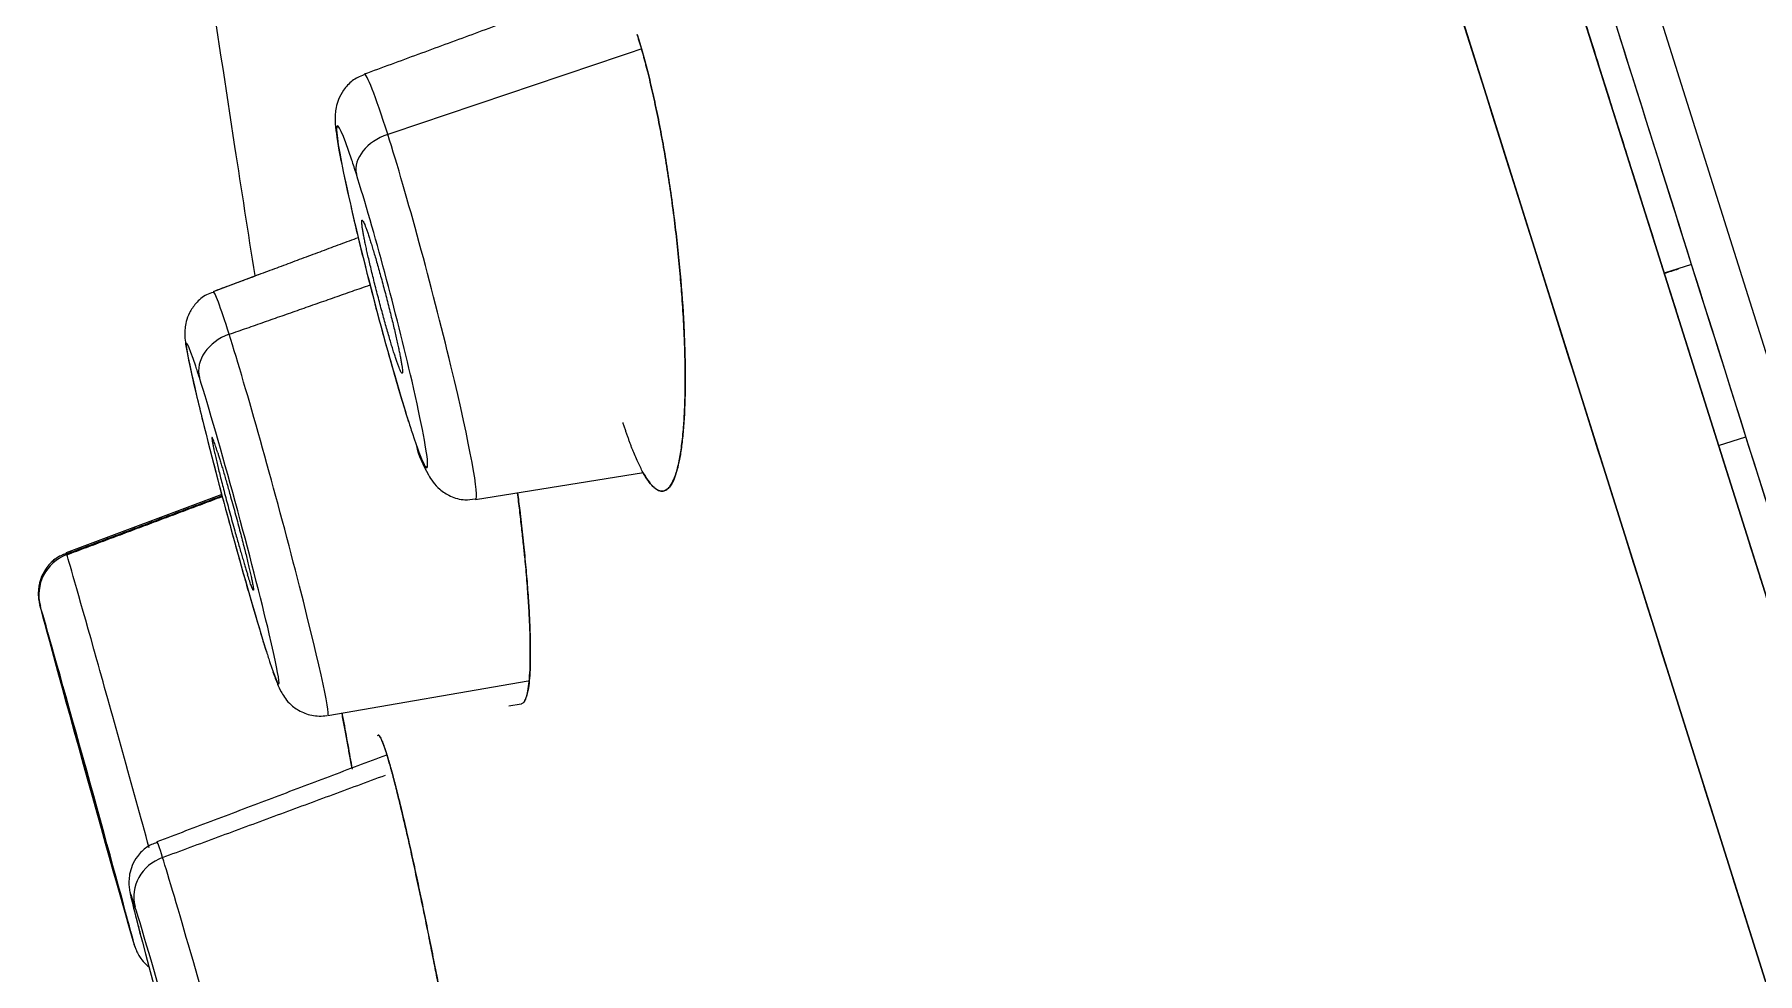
# Model space of a CAD drawing. Extents: x 5217 to 6345, y 0 to 827.
# Drawn here: x 5953.86 to 5965.83, y 521.38 to 527.9 of the extents above; entities that cross this region are included whole.
import ezdxf

# ---------------------------------------------------------------- set-up
doc = ezdxf.new("R2010")
doc.units = 0
doc.header["$LTSCALE"] = 30
doc.header["$MEASUREMENT"] = 0
doc.linetypes.add('HIDDEN2', pattern=[4.7625, 3.175, -1.5875])
doc.layers.add('1', color=7, linetype='CONTINUOUS')
doc.layers.add('2', color=1, linetype='HIDDEN2')

msp = doc.modelspace()

# ---------------------------------------------------------------- linework, layer by layer
at = {"layer": '1', "color": 7, "linetype": 'Continuous', "lineweight": 18}
for p, q in [((5955.778, 553.388), (5973.709, 496.519)), ((5973.709, 496.519), (5955.778, 553.388)), ((5974.638, 496.259), (5957.721, 549.911)), ((5957.722, 549.909), (5991.141, 443.918)), ((5955.417, 526.228), (5955.105, 526.112)), ((5965.375, 526.3), (5965.185, 526.24)), ((5965.375, 526.3), (5965.185, 526.24)), ((5965.562, 525.044), (5965.752, 525.104)), ((5965.562, 525.044), (5965.752, 525.104)), ((5956.926, 524.669), (5958.093, 524.856)), ((5955.164, 524.703), (5954.084, 524.298)), ((5954.087, 524.289), (5954.084, 524.298)), ((5955.9, 523.168), (5957.292, 523.409)), ((5957.159, 523.234), (5957.244, 523.248))]:
    msp.add_line(p, q, dxfattribs=at)
at = {"layer": '1', "color": 7, "linetype": 'Continuous', "lineweight": 13}
for centre, major_axis, ratio, start_param, end_param in [((5956.54, 526.146), (-0.387, 1.477), 0.049325, 5.499007, 6.287497), ((5956.278, 526.077), (0.311, -1.188), 0.049325, 2.484054, 5.499007), ((5956.389, 527.005), (0.286, 0.09), 0.707107, 1.597633, 3.07178), ((5956.54, 526.146), (-0.387, 1.477), 0.049325, 3.136818, 5.499007), ((5955.503, 524.64), (0.398, -1.472), 0.03186, 2.487756, 3.142721), ((5955.298, 525.593), (-0.286, -0.09), 0.793353, 4.752212, 6.230825), ((5955.503, 524.64), (-0.398, 1.472), 0.03186, 3.138655, 5.629349), ((5955.24, 524.569), (0.32, -1.184), 0.03186, 2.487756, 2.610532), ((5956.278, 526.077), (-0.311, 1.188), 0.049325, 2.484054, 4.182933), ((5954.193, 524.007), (-0.286, -0.09), 0.991445, 4.765591, 6.248279), ((5954.492, 522.829), (-0.408, 1.469), 0.004555, 6.152364, 6.283667), ((5954.492, 522.829), (-0.408, 1.469), 0.004555, 4.304617, 6.152364), ((5955.24, 524.569), (0.32, -1.184), 0.03186, 5.752124, 7.062527), ((5955.125, 520.823), (-0.411, 1.468), 0.013355, 5.890702, 6.278977), ((5954.851, 521.922), (0.286, 0.09), 0.92388, 1.623998, 3.106686), ((5955.125, 520.823), (-0.411, 1.468), 0.013355, 3.140444, 5.890702), ((5954.228, 522.756), (-0.328, 1.181), 0.004555, 3.146321, 3.771203), ((5954.228, 522.756), (-0.328, 1.181), 0.004555, 3.010772, 3.146321)]:
    msp.add_ellipse(centre, major_axis=major_axis, ratio=ratio, start_param=start_param, end_param=end_param, dxfattribs=at)
at = {"layer": '1', "color": 7, "linetype": 'Continuous', "lineweight": 18}
for centre, major_axis, ratio, start_param, end_param in [((5956.278, 526.077), (0.311, -1.188), 0.049325, 2.357414, 2.484054), ((5956.278, 526.077), (-0.311, 1.188), 0.049325, 4.182933, 5.499007), ((5955.24, 524.569), (0.32, -1.184), 0.03186, 2.610532, 5.629349), ((5955.24, 524.569), (0.32, -1.184), 0.03186, 0.779341, 2.487756), ((5956.278, 526.077), (-0.311, 1.188), 0.049325, 2.357414, 2.484054), ((5954.228, 522.756), (-0.328, 1.181), 0.004555, 0.004729, 3.010772), ((5954.228, 522.756), (-0.328, 1.181), 0.004555, 6.152364, 6.287914), ((5954.228, 522.756), (-0.328, 1.181), 0.004555, 3.771202, 6.152364), ((5955.24, 524.569), (0.32, -1.184), 0.03186, 5.629349, 5.752124), ((5954.861, 520.749), (-0.331, 1.18), 0.013355, 6.026251, 9.032294), ((5954.861, 520.749), (-0.331, 1.18), 0.013355, 5.890702, 6.026251), ((5954.861, 520.749), (-0.331, 1.18), 0.013355, 3.716675, 5.890702), ((5954.842, 521.665), (0.286, 0.09), 0.991445, 3.106686, 3.175468)]:
    msp.add_ellipse(centre, major_axis=major_axis, ratio=ratio, start_param=start_param, end_param=end_param, dxfattribs=at)
for points, weights, knots in [([(5973.709, 496.519), (5955.778, 553.388), (5955.778, 553.388), (5955.778, 553.388)], [1, 0.707106781187, 0.999979307548, 0.99995861802], [0, 0, 0, 0.999929, 1, 1, 1]), ([(5973.709, 496.519), (5955.778, 553.388), (5955.778, 553.388), (5955.778, 553.388)], [1, 0.707106781187, 0.999979307866, 0.999958618656], [0, 0, 0, 0.999929, 1, 1, 1]), ([(5956.358, 525.695), (5956.241, 526.066), (5956.161, 526.448), (5956.081, 526.829), (5956.198, 526.459)], [1, 0.707106781187, 1, 0.707106781187, 1], [0, 0, 0, 0.5, 0.5, 1, 1, 1]), ([(5956.198, 526.459), (5956.315, 526.088), (5956.395, 525.706), (5956.475, 525.325), (5956.358, 525.695)], [1, 0.707106781187, 1, 0.707106781187, 1], [0, 0, 0, 0.5, 0.5, 1, 1, 1]), ([(5955.136, 524.993), (5955.036, 525.313), (5955.139, 524.888), (5955.243, 524.464), (5955.344, 524.145)], [1, 0.707106781189, 1, 0.707106781189, 1], [0, 0, 0, 0.5, 0.5, 1, 1, 1]), ([(5955.136, 524.993), (5955.237, 524.674), (5955.341, 524.25), (5955.444, 523.825), (5955.344, 524.145)], [1, 0.707106781175, 1, 0.707106781175, 1], [0, 0, 0, 0.5, 0.5, 1, 1, 1]), ([(5954.387, 522.183), (5954.364, 522.257), (5954.205, 522.831), (5954.046, 523.404), (5954.07, 523.329)], [1, 0.707106781186, 1, 0.707106781186, 1], [0, 0, 0, 0.5, 0.5, 1, 1, 1]), ([(5954.07, 523.329), (5954.093, 523.254), (5954.252, 522.681), (5954.411, 522.108), (5954.387, 522.183)], [1, 0.707106781187, 1, 0.707106781187, 1], [0, 0, 0, 0.5, 0.5, 1, 1, 1])]:
    msp.add_rational_spline(points, weights, degree=2, knots=knots, dxfattribs=at)
for points, degree, knots in [([(5956.667, 553.255), (5956.667, 553.254), (5956.73, 553.053), (5956.799, 552.837), (5956.939, 552.39), (5957.084, 551.93), (5957.305, 551.23), (5957.532, 550.512), (5957.836, 549.547), (5958.146, 548.563), (5958.535, 547.33), (5958.93, 546.077), (5959.402, 544.58), (5959.879, 543.066), (5960.43, 541.318), (5960.985, 539.558), (5961.609, 537.578), (5962.234, 535.596), (5962.922, 533.414), (5963.608, 531.24), (5964.349, 528.89), (5965.083, 526.56), (5965.865, 524.081), (5966.636, 521.635), (5967.446, 519.068), (5968.24, 516.548), (5969.065, 513.934), (5969.87, 511.38), (5970.696, 508.759), (5971.5, 506.21), (5972.317, 503.619), (5973.109, 501.107), (5973.906, 498.578), (5974.695, 496.078), (5975.482, 493.579), (5976.3, 490.987), (5977.11, 488.418), (5977.944, 485.772), (5978.763, 483.175), (5979.603, 480.51), (5980.419, 477.921), (5981.253, 475.277), (5982.054, 472.737), (5982.868, 470.156), (5983.639, 467.709), (5984.419, 465.235), (5985.148, 462.924), (5985.881, 460.598), (5986.555, 458.462), (5987.229, 456.325), (5987.836, 454.4), (5988.44, 452.484), (5988.971, 450.799), (5989.497, 449.131), (5989.946, 447.707), (5990.388, 446.305), (5990.751, 445.154), (5990.958, 444.497), (5991.138, 443.926)], 2, [0, 0, 0, 0.033713, 0.033713, 0.068746, 0.068746, 0.10378, 0.10378, 0.138813, 0.138813, 0.173846, 0.173846, 0.208879, 0.208879, 0.243913, 0.243913, 0.278946, 0.278946, 0.313979, 0.313979, 0.349012, 0.349012, 0.384046, 0.384046, 0.419079, 0.419079, 0.454112, 0.454112, 0.489145, 0.489145, 0.524179, 0.524179, 0.559212, 0.559212, 0.594245, 0.594245, 0.629278, 0.629278, 0.664312, 0.664312, 0.699345, 0.699345, 0.734378, 0.734378, 0.769411, 0.769411, 0.804444, 0.804444, 0.839478, 0.839478, 0.874511, 0.874511, 0.909544, 0.909544, 0.944577, 0.944577, 0.979611, 0.979611, 1, 1, 1]), ([(5958.517, 547.388), (5958.621, 547.058), (5958.73, 546.71), (5959.154, 545.366), (5959.658, 543.769), (5960.166, 542.155), (5960.751, 540.301), (5961.339, 538.438), (5962.654, 534.265), (5963.376, 531.977), (5964.093, 529.702), (5964.865, 527.253), (5965.629, 524.83), (5966.439, 522.261), (5967.236, 519.732), (5968.07, 517.088), (5968.887, 514.498), (5969.73, 511.822), (5970.553, 509.213), (5971.394, 506.546), (5972.21, 503.958), (5973.036, 501.337), (5973.836, 498.802), (5974.638, 496.259)], 2, [0, 0, 0, 0.023307, 0.023307, 0.112098, 0.112098, 0.200888, 0.200888, 0.289678, 0.378468, 0.378468, 0.467259, 0.467259, 0.556049, 0.556049, 0.644839, 0.644839, 0.733629, 0.733629, 0.82242, 0.82242, 0.91121, 0.91121, 1, 1, 1]), ([(5955.066, 528.361), (5955.127, 527.947), (5955.235, 527.235), (5955.346, 526.523), (5955.393, 526.225)], 3, [0, 0, 0, 0, 0.581025, 1, 1, 1, 1]), ([(5955.066, 528.361), (5955.127, 527.947), (5955.235, 527.235), (5955.346, 526.523), (5955.393, 526.225)], 3, [0, 0, 0, 0, 0.581025, 1, 1, 1, 1]), ([(5958.05, 527.899), (5958.052, 527.894), (5958.055, 527.884), (5958.059, 527.869), (5958.064, 527.854), (5958.069, 527.838), (5958.073, 527.823), (5958.078, 527.807), (5958.083, 527.791), (5958.087, 527.775), (5958.092, 527.758), (5958.096, 527.742), (5958.101, 527.725), (5958.105, 527.708), (5958.11, 527.691), (5958.114, 527.673), (5958.119, 527.656), (5958.128, 527.62), (5958.141, 527.565), (5958.159, 527.489), (5958.176, 527.41), (5958.199, 527.301), (5958.226, 527.159), (5958.256, 526.981), (5958.284, 526.797), (5958.317, 526.548), (5958.351, 526.237), (5958.372, 525.939), (5958.381, 525.717), (5958.384, 525.558), (5958.383, 525.408), (5958.379, 525.271), (5958.371, 525.148), (5958.359, 525.04), (5958.345, 524.946), (5958.327, 524.87), (5958.307, 524.809), (5958.284, 524.765), (5958.258, 524.737), (5958.23, 524.724), (5958.2, 524.728), (5958.168, 524.748), (5958.134, 524.786), (5958.105, 524.83), (5958.081, 524.874), (5958.063, 524.91), (5958.044, 524.95), (5958.029, 524.986), (5958.018, 525.015), (5958.009, 525.036), (5958.001, 525.058), (5957.993, 525.081), (5957.985, 525.104), (5957.976, 525.128), (5957.968, 525.152), (5957.96, 525.177), (5957.954, 525.195), (5957.952, 525.203)], 3, [0, 0, 0, 0, 0.0038, 0.007598, 0.011397, 0.015196, 0.018995, 0.022796, 0.026598, 0.030403, 0.03421, 0.038021, 0.041836, 0.045655, 0.049479, 0.053308, 0.057143, 0.060985, 0.076604, 0.092186, 0.107763, 0.123373, 0.155624, 0.187764, 0.220124, 0.253032, 0.318385, 0.382531, 0.414546, 0.446795, 0.479364, 0.511427, 0.54319, 0.575185, 0.606273, 0.636982, 0.667082, 0.697123, 0.727373, 0.757745, 0.788434, 0.818707, 0.848865, 0.879215, 0.894315, 0.90939, 0.924476, 0.939614, 0.946357, 0.953083, 0.959796, 0.9665, 0.973198, 0.979894, 0.98659, 0.993291, 1, 1, 1, 1]), ([(5958.093, 524.852), (5958.095, 524.848), (5958.108, 524.825), (5958.133, 524.787), (5958.167, 524.75), (5958.199, 524.728), (5958.229, 524.724), (5958.256, 524.735), (5958.281, 524.761), (5958.305, 524.805), (5958.326, 524.865), (5958.344, 524.943), (5958.36, 525.041), (5958.37, 525.143), (5958.376, 525.224), (5958.378, 525.269), (5958.38, 525.307), (5958.382, 525.354), (5958.383, 525.413), (5958.383, 525.476), (5958.383, 525.525), (5958.383, 525.552), (5958.383, 525.57), (5958.383, 525.598), (5958.382, 525.661), (5958.379, 525.76), (5958.374, 525.873), (5958.368, 525.978), (5958.36, 526.095), (5958.348, 526.243), (5958.331, 526.422), (5958.309, 526.612), (5958.284, 526.8), (5958.256, 526.985), (5958.226, 527.161), (5958.199, 527.302), (5958.176, 527.411), (5958.159, 527.489), (5958.141, 527.565), (5958.127, 527.625), (5958.115, 527.67), (5958.107, 527.701), (5958.099, 527.731), (5958.091, 527.761), (5958.083, 527.79), (5958.075, 527.818), (5958.066, 527.846), (5958.058, 527.873), (5958.053, 527.89), (5958.05, 527.899)], 3, [0, 0, 0, 0, 0.00535, 0.038259, 0.072072, 0.107185, 0.142732, 0.17356, 0.206306, 0.242466, 0.279307, 0.309354, 0.349199, 0.392615, 0.408735, 0.421317, 0.430917, 0.440366, 0.458922, 0.47697, 0.48746, 0.494452, 0.496364, 0.500266, 0.514129, 0.539918, 0.567154, 0.587088, 0.6066, 0.639547, 0.677071, 0.71381, 0.752202, 0.788186, 0.824608, 0.860463, 0.878159, 0.895833, 0.913485, 0.931117, 0.938879, 0.946614, 0.954321, 0.962002, 0.969655, 0.977282, 0.984881, 0.992454, 1, 1, 1, 1]), ([(5958.05, 527.899), (5958.052, 527.894), (5958.055, 527.884), (5958.059, 527.869), (5958.064, 527.854), (5958.069, 527.838), (5958.073, 527.823), (5958.078, 527.807), (5958.083, 527.791), (5958.087, 527.775), (5958.092, 527.758), (5958.096, 527.742), (5958.101, 527.725), (5958.105, 527.708), (5958.11, 527.691), (5958.114, 527.673), (5958.119, 527.656), (5958.128, 527.62), (5958.141, 527.565), (5958.159, 527.489), (5958.176, 527.41), (5958.199, 527.301), (5958.226, 527.159), (5958.256, 526.981), (5958.284, 526.797), (5958.317, 526.548), (5958.351, 526.237), (5958.372, 525.939), (5958.381, 525.717), (5958.384, 525.558), (5958.383, 525.408), (5958.379, 525.271), (5958.371, 525.148), (5958.359, 525.04), (5958.345, 524.946), (5958.327, 524.87), (5958.307, 524.809), (5958.286, 524.768), (5958.27, 524.75), (5958.263, 524.744)], 3, [0, 0, 0, 0, 0.005267, 0.010534, 0.015799, 0.021065, 0.026332, 0.031601, 0.036872, 0.042147, 0.047425, 0.052708, 0.057996, 0.06329, 0.068591, 0.073899, 0.079216, 0.084541, 0.106195, 0.127794, 0.149389, 0.171028, 0.215738, 0.260292, 0.305152, 0.350772, 0.441369, 0.530292, 0.574673, 0.619379, 0.664528, 0.708977, 0.753009, 0.797362, 0.840459, 0.88303, 0.924756, 0.966402, 1, 1, 1, 1]), ([(5958.093, 524.852), (5958.095, 524.848), (5958.108, 524.825), (5958.133, 524.787), (5958.167, 524.75), (5958.199, 524.728), (5958.229, 524.724), (5958.256, 524.735), (5958.281, 524.761), (5958.305, 524.805), (5958.326, 524.865), (5958.344, 524.943), (5958.36, 525.041), (5958.37, 525.143), (5958.376, 525.224), (5958.378, 525.269), (5958.38, 525.307), (5958.382, 525.354), (5958.383, 525.413), (5958.383, 525.476), (5958.383, 525.525), (5958.383, 525.552), (5958.383, 525.57), (5958.383, 525.598), (5958.382, 525.661), (5958.379, 525.76), (5958.374, 525.873), (5958.368, 525.978), (5958.36, 526.095), (5958.348, 526.243), (5958.331, 526.422), (5958.309, 526.612), (5958.284, 526.8), (5958.256, 526.985), (5958.226, 527.161), (5958.199, 527.302), (5958.176, 527.411), (5958.159, 527.489), (5958.141, 527.565), (5958.127, 527.625), (5958.115, 527.67), (5958.107, 527.701), (5958.099, 527.731), (5958.091, 527.761), (5958.083, 527.79), (5958.075, 527.818), (5958.066, 527.846), (5958.058, 527.873), (5958.053, 527.89), (5958.05, 527.899)], 3, [0, 0, 0, 0, 0.00535, 0.038259, 0.072072, 0.107185, 0.142732, 0.17356, 0.206306, 0.242466, 0.279307, 0.309354, 0.349199, 0.392615, 0.408735, 0.421317, 0.430917, 0.440366, 0.458922, 0.47697, 0.48746, 0.494452, 0.496364, 0.500266, 0.514129, 0.539918, 0.567154, 0.587088, 0.6066, 0.639547, 0.677071, 0.71381, 0.752202, 0.788186, 0.824608, 0.860463, 0.878159, 0.895833, 0.913485, 0.931117, 0.938879, 0.946614, 0.954321, 0.962002, 0.969655, 0.977282, 0.984881, 0.992454, 1, 1, 1, 1]), ([(5956.152, 527.618), (5956.122, 527.608), (5956.068, 527.581), (5956.009, 527.517), (5955.973, 527.449), (5955.957, 527.39), (5955.951, 527.34), (5955.951, 527.281), (5955.963, 527.18), (5955.99, 527.022), (5956.031, 526.839), (5956.045, 526.779)], 3, [0, 0, 0, 0, 0.066685, 0.132849, 0.190155, 0.241681, 0.292038, 0.359898, 0.514241, 0.852703, 1, 1, 1, 1]), ([(5956.045, 526.779), (5956.061, 526.705), (5956.107, 526.5), (5956.211, 526.085), (5956.335, 525.63), (5956.417, 525.349), (5956.456, 525.226), (5956.46, 525.211)], 3, [0, 0, 0, 0, 0.165835, 0.437067, 0.704927, 0.962482, 1, 1, 1, 1]), ([(5955.104, 526.107), (5955.088, 526.103), (5955.043, 526.087), (5954.985, 526.036), (5954.939, 525.969), (5954.916, 525.907), (5954.908, 525.856), (5954.907, 525.817), (5954.909, 525.777), (5954.92, 525.7), (5954.956, 525.526), (5955.022, 525.252), (5955.065, 525.08), (5955.072, 525.055)], 3, [0, 0, 0, 0, 0.028727, 0.086165, 0.133733, 0.17484, 0.209877, 0.241763, 0.283028, 0.369323, 0.652166, 0.949482, 1, 1, 1, 1]), ([(5956.517, 525.042), (5956.529, 524.978), (5956.569, 524.889), (5956.625, 524.795), (5956.677, 524.736), (5956.753, 524.687), (5956.842, 524.661), (5956.9, 524.668), (5956.924, 524.673)], 3, [0, 0, 0, 0, 0.498754, 0.615342, 0.707796, 0.808839, 0.922958, 1, 1, 1, 1]), ([(5955.108, 524.915), (5955.127, 524.841), (5955.187, 524.614), (5955.292, 524.227), (5955.399, 523.855), (5955.454, 523.676), (5955.474, 523.611)], 3, [0, 0, 0, 0, 0.15962, 0.473233, 0.786318, 1, 1, 1, 1]), ([(5958.194, 524.733), (5958.186, 524.737), (5958.166, 524.75), (5958.134, 524.786), (5958.109, 524.824), (5958.095, 524.849), (5958.093, 524.852)], 3, [0, 0, 0, 0, 0.279585, 0.610593, 0.943709, 1, 1, 1, 1]), ([(5957.219, 524.714), (5957.224, 524.674), (5957.237, 524.575), (5957.254, 524.421), (5957.271, 524.254), (5957.285, 524.096), (5957.296, 523.947), (5957.303, 523.811), (5957.307, 523.688), (5957.308, 523.579), (5957.306, 523.485), (5957.301, 523.407), (5957.292, 523.344), (5957.281, 523.296), (5957.269, 523.269), (5957.26, 523.258), (5957.257, 523.255)], 3, [0, 0, 0, 0, 0.052862, 0.130088, 0.207737, 0.286145, 0.363366, 0.439973, 0.517083, 0.592181, 0.666343, 0.739161, 0.81184, 0.885089, 0.958591, 1, 1, 1, 1]), ([(5957.219, 524.714), (5957.224, 524.674), (5957.237, 524.575), (5957.254, 524.421), (5957.271, 524.254), (5957.285, 524.096), (5957.296, 523.947), (5957.303, 523.811), (5957.307, 523.688), (5957.308, 523.579), (5957.306, 523.485), (5957.301, 523.407), (5957.292, 523.344), (5957.281, 523.296), (5957.269, 523.269), (5957.26, 523.258), (5957.257, 523.255)], 3, [0, 0, 0, 0, 0.052862, 0.130088, 0.207737, 0.286145, 0.363366, 0.439973, 0.517083, 0.592181, 0.666343, 0.739161, 0.81184, 0.885089, 0.958591, 1, 1, 1, 1]), ([(5957.244, 523.248), (5957.245, 523.249), (5957.254, 523.251), (5957.266, 523.262), (5957.28, 523.293), (5957.291, 523.338), (5957.3, 523.401), (5957.306, 523.479), (5957.308, 523.574), (5957.307, 523.689), (5957.304, 523.798), (5957.299, 523.888), (5957.296, 523.938), (5957.293, 523.988), (5957.289, 524.04), (5957.284, 524.104), (5957.278, 524.181), (5957.27, 524.264), (5957.26, 524.359), (5957.248, 524.472), (5957.234, 524.591), (5957.224, 524.674), (5957.219, 524.714)], 3, [0, 0, 0, 0, 0.017847, 0.090238, 0.152449, 0.218821, 0.292457, 0.367569, 0.427756, 0.50922, 0.596028, 0.619401, 0.655118, 0.675408, 0.695123, 0.733136, 0.769112, 0.802879, 0.848032, 0.897034, 0.949894, 1, 1, 1, 1]), ([(5957.244, 523.248), (5957.245, 523.249), (5957.254, 523.251), (5957.266, 523.262), (5957.28, 523.293), (5957.291, 523.338), (5957.3, 523.401), (5957.306, 523.479), (5957.308, 523.574), (5957.307, 523.689), (5957.304, 523.798), (5957.299, 523.888), (5957.296, 523.938), (5957.293, 523.988), (5957.289, 524.04), (5957.284, 524.104), (5957.278, 524.181), (5957.27, 524.264), (5957.26, 524.359), (5957.248, 524.472), (5957.234, 524.591), (5957.224, 524.674), (5957.219, 524.714)], 3, [0, 0, 0, 0, 0.017847, 0.090238, 0.152449, 0.218821, 0.292457, 0.367569, 0.427756, 0.50922, 0.596028, 0.619401, 0.655118, 0.675408, 0.695123, 0.733136, 0.769112, 0.802879, 0.848032, 0.897034, 0.949894, 1, 1, 1, 1]), ([(5954.081, 524.291), (5954.056, 524.284), (5954.007, 524.261), (5953.95, 524.203), (5953.912, 524.137), (5953.894, 524.077), (5953.889, 524.027), (5953.89, 523.991), (5953.893, 523.971), (5953.895, 523.959), (5953.897, 523.948), (5953.9, 523.937), (5953.903, 523.926), (5953.905, 523.918)], 3, [0, 0, 0, 0, 0.121187, 0.26494, 0.384469, 0.485417, 0.568006, 0.628581, 0.664011, 0.694179, 0.737624, 0.829648, 1, 1, 1, 1]), ([(5954.083, 524.292), (5954.057, 524.284), (5954.007, 524.261), (5953.95, 524.203), (5953.913, 524.137), (5953.897, 524.09), (5953.894, 524.065), (5953.894, 524.061)], 3, [0, 0, 0, 0, 0.246104, 0.528961, 0.764154, 0.962787, 1, 1, 1, 1]), ([(5955.52, 523.471), (5955.53, 523.441), (5955.549, 523.391), (5955.568, 523.346), (5955.595, 523.299), (5955.635, 523.248), (5955.699, 523.198), (5955.791, 523.163), (5955.858, 523.162), (5955.895, 523.167)], 3, [0, 0, 0, 0, 0.279178, 0.4601, 0.555178, 0.638217, 0.744945, 0.867307, 1, 1, 1, 1]), ([(5956.069, 522.8), (5956.068, 522.807), (5956.063, 522.831), (5956.054, 522.885), (5956.042, 522.951), (5956.03, 523.014), (5956.019, 523.08), (5956.008, 523.136), (5956.001, 523.176), (5956, 523.184)], 3, [0, 0, 0, 0, 0.051708, 0.197033, 0.42705, 0.56329, 0.693011, 0.936101, 1, 1, 1, 1]), ([(5956.069, 522.8), (5956.068, 522.807), (5956.063, 522.831), (5956.054, 522.885), (5956.042, 522.951), (5956.03, 523.014), (5956.019, 523.08), (5956.008, 523.136), (5956.001, 523.176), (5956, 523.184)], 3, [0, 0, 0, 0, 0.051707, 0.197033, 0.42705, 0.56329, 0.693011, 0.936101, 1, 1, 1, 1]), ([(5956, 523.183), (5956.002, 523.169), (5956.016, 523.095), (5956.039, 522.965), (5956.06, 522.851), (5956.07, 522.796)], 3, [0, 0, 0, 0, 0.110509, 0.565431, 1, 1, 1, 1]), ([(5956, 523.183), (5956.002, 523.169), (5956.016, 523.095), (5956.039, 522.965), (5956.06, 522.851), (5956.07, 522.796)], 3, [0, 0, 0, 0, 0.110509, 0.565431, 1, 1, 1, 1]), ([(5956.246, 523.027), (5956.247, 523.029), (5956.249, 523.032), (5956.254, 523.031), (5956.26, 523.026), (5956.266, 523.017), (5956.271, 523.005), (5956.276, 522.995), (5956.28, 522.986), (5956.283, 522.977), (5956.287, 522.967), (5956.291, 522.956), (5956.295, 522.945), (5956.299, 522.932), (5956.304, 522.919), (5956.307, 522.909), (5956.308, 522.905)], 3, [0, 0, 0, 0, 0.115263, 0.225552, 0.335732, 0.44604, 0.556712, 0.606186, 0.655557, 0.704847, 0.754074, 0.803261, 0.852426, 0.901591, 0.950775, 1, 1, 1, 1]), ([(5956.246, 523.027), (5956.247, 523.029), (5956.249, 523.032), (5956.254, 523.031), (5956.26, 523.026), (5956.266, 523.017), (5956.271, 523.005), (5956.276, 522.995), (5956.28, 522.986), (5956.283, 522.977), (5956.287, 522.967), (5956.291, 522.956), (5956.295, 522.945), (5956.299, 522.932), (5956.304, 522.919), (5956.307, 522.909), (5956.308, 522.905)], 3, [0, 0, 0, 0, 0.115263, 0.225552, 0.335732, 0.44604, 0.556712, 0.606186, 0.655557, 0.704847, 0.754074, 0.803261, 0.852426, 0.901591, 0.950775, 1, 1, 1, 1]), ([(5956.308, 522.905), (5956.308, 522.907), (5956.306, 522.913), (5956.303, 522.92), (5956.301, 522.928), (5956.299, 522.935), (5956.296, 522.942), (5956.294, 522.948), (5956.292, 522.955), (5956.289, 522.961), (5956.287, 522.967), (5956.285, 522.973), (5956.283, 522.978), (5956.281, 522.983), (5956.279, 522.988), (5956.277, 522.993), (5956.275, 522.997), (5956.271, 523.006), (5956.266, 523.016), (5956.26, 523.026), (5956.254, 523.031), (5956.251, 523.032), (5956.25, 523.031), (5956.25, 523.031), (5956.25, 523.031)], 3, [0, 0, 0, 0, 0.030356, 0.060768, 0.091236, 0.121761, 0.152341, 0.182978, 0.213671, 0.24442, 0.275226, 0.306087, 0.337005, 0.367979, 0.39901, 0.430096, 0.461239, 0.492437, 0.618215, 0.74401, 0.869822, 0.995652, 0.996999, 1, 1, 1, 1]), ([(5956.308, 522.905), (5956.308, 522.907), (5956.306, 522.913), (5956.303, 522.92), (5956.301, 522.928), (5956.299, 522.935), (5956.296, 522.942), (5956.294, 522.948), (5956.292, 522.955), (5956.289, 522.961), (5956.287, 522.967), (5956.285, 522.973), (5956.283, 522.978), (5956.281, 522.983), (5956.279, 522.988), (5956.277, 522.993), (5956.275, 522.997), (5956.271, 523.006), (5956.266, 523.016), (5956.26, 523.026), (5956.254, 523.031), (5956.251, 523.032), (5956.25, 523.031), (5956.25, 523.031), (5956.25, 523.031)], 3, [0, 0, 0, 0, 0.030356, 0.060768, 0.091236, 0.121761, 0.152341, 0.182978, 0.213671, 0.24442, 0.275226, 0.306087, 0.337005, 0.367979, 0.39901, 0.430096, 0.461239, 0.492437, 0.618215, 0.74401, 0.869822, 0.995652, 0.996999, 1, 1, 1, 1]), ([(5956.308, 522.905), (5956.309, 522.902), (5956.311, 522.897), (5956.313, 522.888), (5956.316, 522.88), (5956.319, 522.871), (5956.321, 522.862), (5956.324, 522.853), (5956.327, 522.844), (5956.329, 522.834), (5956.332, 522.824), (5956.335, 522.814), (5956.338, 522.804), (5956.341, 522.793), (5956.344, 522.783), (5956.347, 522.772), (5956.35, 522.761), (5956.353, 522.749), (5956.359, 522.725), (5956.369, 522.686), (5956.383, 522.631), (5956.398, 522.572), (5956.418, 522.489), (5956.444, 522.378), (5956.477, 522.233), (5956.51, 522.079), (5956.545, 521.917), (5956.579, 521.75), (5956.614, 521.577), (5956.649, 521.401), (5956.683, 521.223), (5956.716, 521.045), (5956.748, 520.868), (5956.779, 520.694), (5956.808, 520.527), (5956.834, 520.368), (5956.858, 520.22), (5956.879, 520.082), (5956.897, 519.957), (5956.912, 519.845), (5956.924, 519.747), (5956.934, 519.663), (5956.94, 519.592), (5956.943, 519.536), (5956.943, 519.496), (5956.939, 519.47), (5956.934, 519.463), (5956.931, 519.464), (5956.93, 519.464)], 3, [0, 0, 0, 0, 0.004287, 0.00857, 0.01285, 0.017128, 0.021404, 0.025679, 0.029953, 0.034227, 0.038501, 0.042775, 0.047051, 0.051329, 0.055609, 0.059892, 0.064178, 0.068468, 0.072763, 0.090928, 0.109062, 0.127205, 0.145399, 0.181589, 0.217771, 0.253583, 0.289401, 0.325025, 0.36065, 0.396474, 0.432122, 0.468176, 0.504288, 0.540676, 0.576622, 0.612277, 0.647931, 0.682932, 0.717637, 0.751773, 0.785809, 0.819642, 0.853296, 0.887139, 0.920928, 0.95511, 0.989263, 1, 1, 1, 1]), ([(5956.308, 522.905), (5956.309, 522.902), (5956.311, 522.897), (5956.313, 522.888), (5956.316, 522.88), (5956.319, 522.871), (5956.321, 522.862), (5956.324, 522.853), (5956.327, 522.844), (5956.329, 522.834), (5956.332, 522.824), (5956.335, 522.814), (5956.338, 522.804), (5956.341, 522.793), (5956.344, 522.783), (5956.347, 522.772), (5956.35, 522.761), (5956.353, 522.749), (5956.359, 522.725), (5956.369, 522.686), (5956.383, 522.631), (5956.398, 522.572), (5956.418, 522.489), (5956.444, 522.378), (5956.477, 522.233), (5956.51, 522.079), (5956.545, 521.917), (5956.579, 521.75), (5956.614, 521.577), (5956.649, 521.401), (5956.683, 521.223), (5956.716, 521.045), (5956.748, 520.868), (5956.779, 520.694), (5956.808, 520.527), (5956.834, 520.368), (5956.858, 520.22), (5956.879, 520.082), (5956.897, 519.957), (5956.912, 519.845), (5956.924, 519.747), (5956.934, 519.663), (5956.94, 519.592), (5956.943, 519.536), (5956.943, 519.496), (5956.939, 519.47), (5956.934, 519.463), (5956.931, 519.464), (5956.93, 519.464)], 3, [0, 0, 0, 0, 0.004287, 0.00857, 0.01285, 0.017128, 0.021404, 0.025679, 0.029953, 0.034227, 0.038501, 0.042775, 0.047051, 0.051329, 0.055609, 0.059892, 0.064178, 0.068468, 0.072763, 0.090928, 0.109062, 0.127205, 0.145399, 0.181589, 0.217771, 0.253583, 0.289401, 0.325025, 0.36065, 0.396474, 0.432122, 0.468176, 0.504288, 0.540676, 0.576622, 0.612277, 0.647931, 0.682932, 0.717637, 0.751773, 0.785809, 0.819642, 0.853296, 0.887139, 0.920928, 0.95511, 0.989263, 1, 1, 1, 1]), ([(5956.933, 519.464), (5956.935, 519.464), (5956.939, 519.47), (5956.943, 519.494), (5956.943, 519.535), (5956.94, 519.59), (5956.934, 519.657), (5956.926, 519.738), (5956.913, 519.838), (5956.898, 519.948), (5956.88, 520.075), (5956.858, 520.22), (5956.837, 520.352), (5956.819, 520.457), (5956.809, 520.517), (5956.799, 520.576), (5956.789, 520.637), (5956.776, 520.71), (5956.762, 520.792), (5956.743, 520.899), (5956.717, 521.042), (5956.686, 521.203), (5956.659, 521.35), (5956.634, 521.475), (5956.607, 521.614), (5956.577, 521.762), (5956.543, 521.924), (5956.509, 522.085), (5956.475, 522.241), (5956.443, 522.383), (5956.417, 522.492), (5956.398, 522.573), (5956.383, 522.632), (5956.369, 522.688), (5956.358, 522.731), (5956.35, 522.761), (5956.344, 522.782), (5956.338, 522.802), (5956.333, 522.822), (5956.328, 522.84), (5956.323, 522.857), (5956.318, 522.874), (5956.313, 522.89), (5956.31, 522.9), (5956.308, 522.905)], 3, [0, 0, 0, 0, 0.03216, 0.06603, 0.101172, 0.136731, 0.167586, 0.200456, 0.236863, 0.273964, 0.303435, 0.344479, 0.386876, 0.398393, 0.416621, 0.427417, 0.437697, 0.456962, 0.47438, 0.489826, 0.524454, 0.562835, 0.58855, 0.614183, 0.639734, 0.674325, 0.707231, 0.745041, 0.782383, 0.818177, 0.852911, 0.871465, 0.890032, 0.908613, 0.927207, 0.935396, 0.943559, 0.951698, 0.959811, 0.967899, 0.975962, 0.984, 0.992012, 1, 1, 1, 1]), ([(5956.933, 519.464), (5956.935, 519.464), (5956.939, 519.47), (5956.943, 519.494), (5956.943, 519.535), (5956.94, 519.59), (5956.934, 519.657), (5956.926, 519.738), (5956.913, 519.838), (5956.898, 519.948), (5956.88, 520.075), (5956.858, 520.22), (5956.837, 520.352), (5956.819, 520.457), (5956.809, 520.517), (5956.799, 520.576), (5956.789, 520.637), (5956.776, 520.71), (5956.762, 520.792), (5956.743, 520.899), (5956.717, 521.042), (5956.686, 521.203), (5956.659, 521.35), (5956.634, 521.475), (5956.607, 521.614), (5956.577, 521.762), (5956.543, 521.924), (5956.509, 522.085), (5956.475, 522.241), (5956.443, 522.383), (5956.417, 522.492), (5956.398, 522.573), (5956.383, 522.632), (5956.369, 522.688), (5956.358, 522.731), (5956.35, 522.761), (5956.344, 522.782), (5956.338, 522.802), (5956.333, 522.822), (5956.328, 522.84), (5956.323, 522.857), (5956.318, 522.874), (5956.313, 522.89), (5956.31, 522.9), (5956.308, 522.905)], 3, [0, 0, 0, 0, 0.03216, 0.06603, 0.101172, 0.136731, 0.167586, 0.200456, 0.236863, 0.273964, 0.303435, 0.344479, 0.386876, 0.398393, 0.416621, 0.427417, 0.437697, 0.456962, 0.47438, 0.489826, 0.524454, 0.562835, 0.58855, 0.614183, 0.639734, 0.674325, 0.707231, 0.745041, 0.782383, 0.818177, 0.852911, 0.871465, 0.890032, 0.908613, 0.927207, 0.935396, 0.943559, 0.951698, 0.959811, 0.967899, 0.975962, 0.984, 0.992012, 1, 1, 1, 1]), ([(5954.713, 522.285), (5954.687, 522.277), (5954.637, 522.254), (5954.579, 522.195), (5954.541, 522.129), (5954.523, 522.069), (5954.519, 522.021), (5954.519, 521.988), (5954.522, 521.967), (5954.525, 521.944), (5954.536, 521.893), (5954.553, 521.822), (5954.589, 521.686), (5954.598, 521.652)], 3, [0, 0, 0, 0, 0.067302, 0.14367, 0.207307, 0.261246, 0.305024, 0.336909, 0.365446, 0.406127, 0.496412, 0.883971, 1, 1, 1, 1]), ([(5954.556, 521.575), (5954.556, 521.573), (5954.56, 521.563), (5954.565, 521.548), (5954.569, 521.538), (5954.571, 521.535)], 3, [0, 0, 0, 0, 0.673859, 0.903358, 1, 1, 1, 1]), ([(5954.571, 521.535), (5954.572, 521.532), (5954.577, 521.52), (5954.595, 521.487), (5954.623, 521.452), (5954.646, 521.431), (5954.656, 521.423)], 3, [0, 0, 0, 0, 0.084317, 0.365434, 0.752092, 1, 1, 1, 1])]:
    msp.add_open_spline(points, degree=degree, knots=knots, dxfattribs=at)
for points in [[(5957.65, 528.173), (5956.153, 527.622)], [(5956.112, 526.487), (5955.105, 526.112)], [(5965.185, 526.24), (5965.284, 526.271)], [(5965.185, 526.24), (5965.284, 526.271)], [(5955.166, 524.693), (5954.086, 524.289)], [(5956.308, 522.893), (5954.714, 522.29)]]:
    msp.add_open_spline(points, degree=1, dxfattribs=at)
at = {"layer": '1', "color": 7, "linetype": 'Continuous', "lineweight": 13}
for points in [[(5958.076, 527.796), (5956.318, 527.204)], [(5955.216, 525.816), (5956.194, 526.159)], [(5954.089, 524.285), (5955.167, 524.689)], [(5954.752, 522.181), (5956.302, 522.754)]]:
    msp.add_open_spline(points, degree=1, dxfattribs=at)
at = {"layer": '2', "color": 7, "linetype": 'Continuous', "lineweight": 13}
for p in [(5956.921, 554.134), (5958.511, 549.092)]:
    msp.add_line(p, (5978.749, 484.903), dxfattribs=at)
at = {"layer": '2', "color": 7, "linetype": 'Continuous', "lineweight": 18}
msp.add_open_spline([(5993.744, 502.836), (5992.742, 506.015), (5990.677, 512.258), (5987.364, 521.208), (5983.788, 529.653), (5979.882, 537.463), (5976.267, 543.28), (5973.073, 547.353), (5970.491, 550.05), (5967.676, 552.299), (5964.554, 553.959), (5961.601, 554.666), (5958.995, 554.606), (5957.606, 554.333), (5956.921, 554.134)], degree=3, knots=[0, 0, 0, 0, 0.125487, 0.250974, 0.376461, 0.501948, 0.627435, 0.690178, 0.752921, 0.815665, 0.878408, 0.941152, 0.972524, 1, 1, 1, 1], dxfattribs=at)
msp.add_open_spline([(5993.744, 502.836), (5992.742, 506.015), (5990.677, 512.258), (5987.364, 521.208), (5983.788, 529.653), (5979.882, 537.463), (5976.267, 543.28), (5973.073, 547.353), (5970.491, 550.05), (5967.676, 552.299), (5964.554, 553.959), (5961.601, 554.666), (5958.995, 554.606), (5957.606, 554.333), (5956.921, 554.134)], degree=3, knots=[0, 0, 0, 0, 0.125487, 0.250974, 0.376461, 0.501948, 0.627435, 0.690178, 0.752921, 0.815665, 0.878408, 0.941152, 0.972524, 1, 1, 1, 1], dxfattribs=at)
msp.add_rational_spline([(5978.438, 484.871), (5964.255, 529.854), (5958.3, 548.738), (5958.105, 549.359), (5957.932, 549.906), (5956.718, 553.757), (5956.718, 553.756)], [1, 0.777791238467, 1, 0.999647191397, 1, 0.929321570329, 0.893869190396], degree=2, knots=[0, 0, 0, 0.75006, 0.75006, 0.774722, 0.774722, 1, 1, 1], dxfattribs=at)
msp.add_rational_spline([(5978.438, 484.871), (5964.255, 529.854), (5958.3, 548.738)], [1, 0.777791238467, 1], degree=2, dxfattribs=at)

doc.saveas('drawing.dxf')
